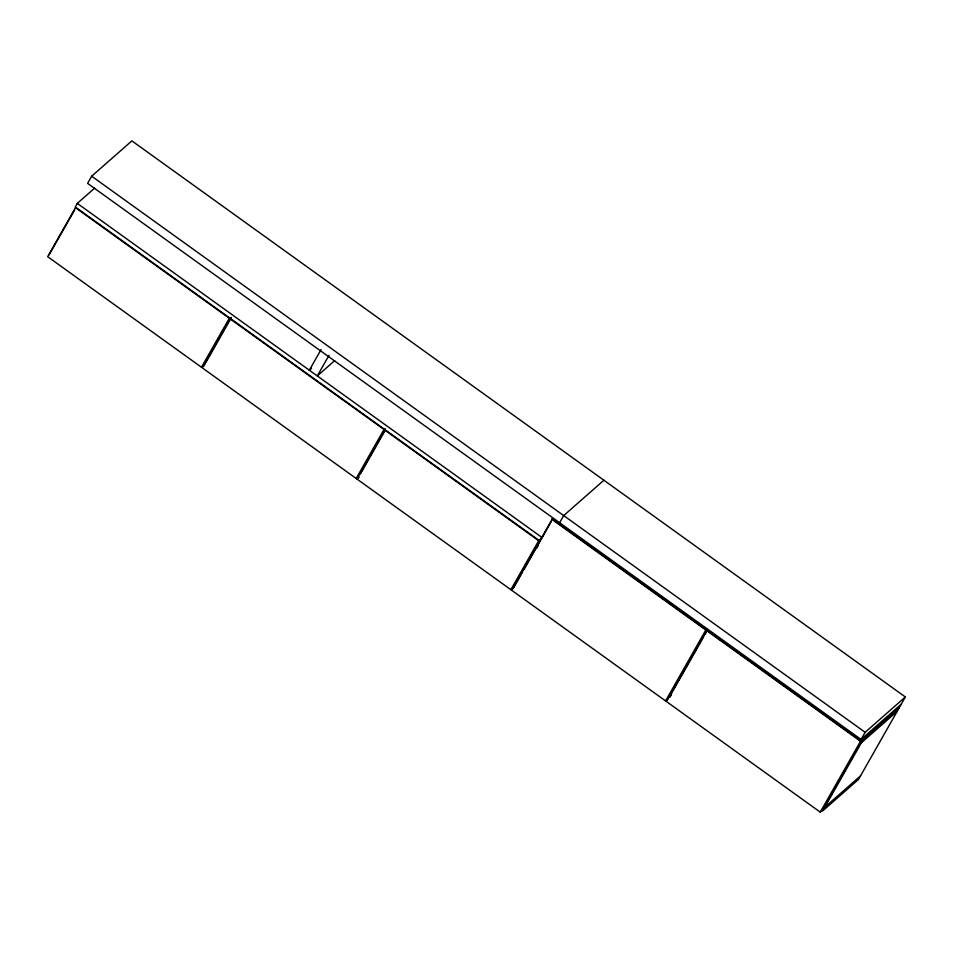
<?xml version="1.0" encoding="UTF-8"?>
<svg xmlns="http://www.w3.org/2000/svg" width="953" height="953" viewBox="0 0 953 953"><rect width="100%" height="100%" fill="white"/><g stroke="black" fill="none" stroke-linecap="round" stroke-linejoin="round"><path stroke-width="1.43" d="M863.335 739.266L822.618 810.955L858.522 779.411L905.35 696.965L131.871 140.865L91.667 176.198L87.593 183.369L861.071 739.468L901.276 704.136M94.692 188.098L77.3 203.382L75.263 206.968L539.35 540.625L541.518 538.719M49.139 254.856L74.644 209.946M201.464 367.25L229.292 318.266L75.478 207.683L47.65 256.667L201.464 367.25L203.62 365.356M230.709 317.659L202.346 367.894L356.16 478.477L358.316 476.583M203.835 366.083L205.193 363.689M205.872 362.497L231.436 317.492M321.054 349.596L309.344 370.217L311.512 368.299M329.011 355.314L317.301 375.935L334.694 360.639M356.16 478.477L383.988 429.481L230.173 318.898M540.101 540.101L513.012 587.798L510.856 589.693L357.041 479.109L385.405 428.886M360.568 473.712L384.774 431.101M510.856 589.693L538.683 540.708L384.869 430.125M539.35 540.625L543.555 535.133M513.226 588.513L522.589 572.014M524.055 569.453L551.179 521.708M536.587 548.475L538.052 545.902M559.625 522.744L563.699 515.585L603.916 480.241M665.551 700.908L705.816 630.016L552.013 519.433L511.737 590.324L665.551 700.908L667.708 699.025L707.245 629.421M669.959 696.155L703.671 636.795M705.137 634.21L706.602 631.636M670.054 697.072L671.52 694.499M861.071 739.468L865.133 732.297L905.35 696.965M820.247 812.135L860.511 741.243L862.668 739.349L822.403 810.241L820.247 812.135L666.433 701.551L706.709 630.66L860.511 741.243M551.787 518.718L861.178 741.16L863.215 737.574M357.041 479.109L359.198 477.215M861.178 741.16L899.239 707.722M861.298 742.852L897.202 711.307M824.655 807.37L860.547 775.825M91.667 176.198L865.133 732.297M77.3 203.382L541.387 537.039"/></g></svg>
